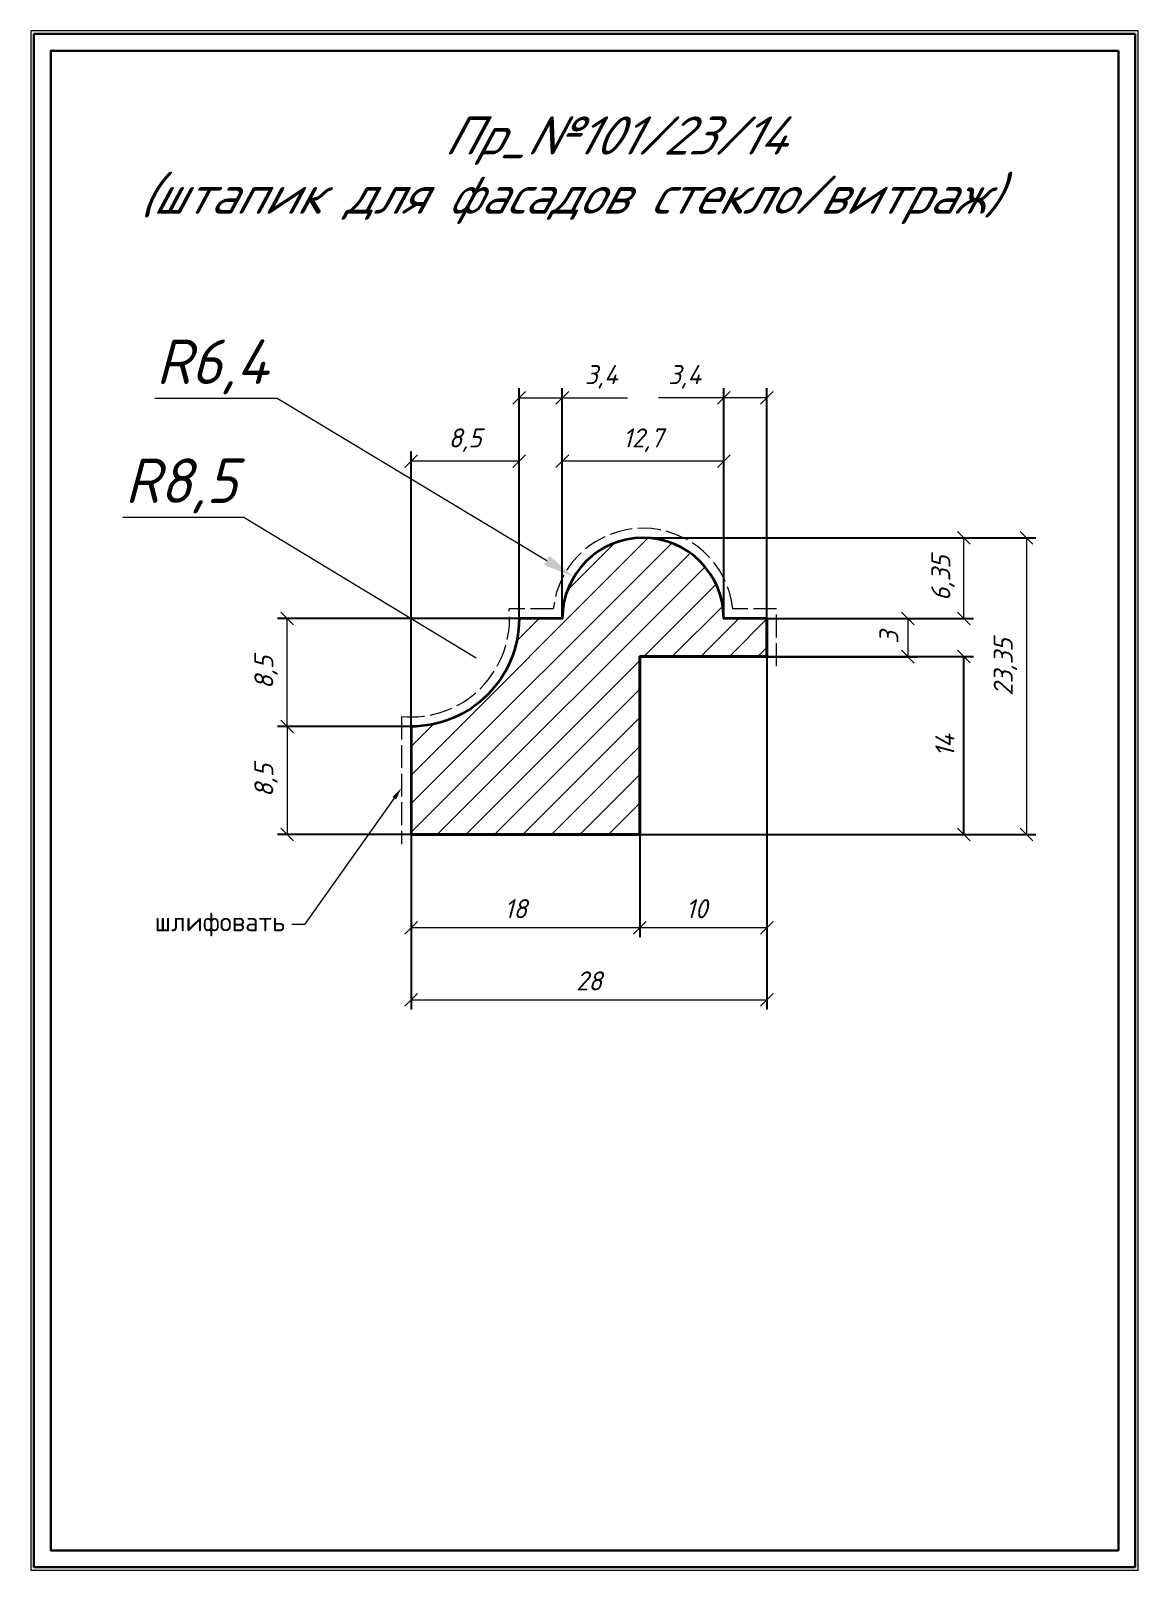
# Model space of a CAD drawing. Header units: millimetres. Extents: x 0 to 87, y 0 to 121.
import ezdxf
from ezdxf import colors
from ezdxf.entities.mleader import LeaderData, LeaderLine
from ezdxf.math import Vec2, Vec3

# ---------------------------------------------------------------- set-up
doc = ezdxf.new("R2010")
doc.units = ezdxf.units.MM
doc.linetypes.add('ACAD_ISO02W100', pattern=[15, 12, -3])
for name, color, linetype, lineweight in [('Пр_№101', 1, 'Continuous', 35), ('служебный слой ЛИНИИ ПУНКТИРНЫЕ', 7, 'ACAD_ISO02W100', 13), ('служебный слой НАДПИСИ', 7, 'Continuous', 13), ('служебный слой РАЗМЕРЫ', 7, 'Continuous', 9), ('служебный слой ШТАМП', 7, 'Continuous', 30), ('служебный слой ШТРИХОВКА', 7, 'Continuous', 5)]:
    doc.layers.add(name, color=color, linetype=linetype, lineweight=lineweight)
doc.styles.add('ЕСКД', font='GOST Common Italic.ttf')
doc.styles.add('ЕСКД профили текст', font='isocpeur.ttf')
doc.dimstyles.new('ЕСКД', dxfattribs={"dimtxt": 3.5, "dimasz": 2.5, "dimexe": 0.75, "dimexo": 0, "dimgap": 0.75, "dimtad": 1, "dimtxsty": 'ЕСКД', "dimblk": 'OBLIQUE', "dimcen": 2.5, "dimclrd": 256, "dimclre": 256, "dimclrt": 256, "dimadec": 0, "dimazin": 0, "dimtfac": 1, "dimtmove": 0, "dimatfit": 3, "dimfxl": 1, "dimlwd": -1, "dimarcsym": 0})
doc.dimstyles.new('ЕСКД$4', dxfattribs={"dimtxt": 3.5, "dimasz": 2.5, "dimexe": 0.25, "dimexo": 0, "dimgap": 0.35, "dimtad": 1, "dimtoh": 1, "dimdec": 1, "dimzin": 9, "dimtxsty": 'ЕСКД', "dimblk1": 'OBLIQUE', "dimsah": 1, "dimcen": 0, "dimse1": 1, "dimclrd": 256, "dimclre": 256, "dimclrt": 256, "dimadec": 1, "dimazin": 0, "dimtfac": 1, "dimtdec": 1, "dimtofl": 0, "dimtmove": 0, "dimatfit": 3, "dimldrblk": 'DOTSMALL', "dimfxl": 1, "dimlwd": -1, "dimlwe": -1, "dimarcsym": 2})

# ---------------------------------------------------------------- blocks, each defined once
blk = doc.blocks.new('_OBLIQUE')
at = {"color": 0, "linetype": 'ByBlock'}
blk.add_line((-0.5, -0.5), (0.5, 0.5), dxfattribs=at)
blk = doc.blocks.new('*D31')
at = {"layer": 'Defpoints', "color": 0, "transparency": 16777216}
for p in [(20.16, 74.89), (38.42, 74.89), (29.92, 66.39)]:
    blk.add_point(p, dxfattribs=at)
at = {"layer": 'служебный слой РАЗМЕРЫ', "lineweight": -2, "transparency": 16777216}
for p, q in [((38.42, 74.89), (19.41, 74.89)), ((29.92, 66.39), (19.41, 66.39))]:
    blk.add_line(p, q, dxfattribs=at)
at = {"layer": 'служебный слой РАЗМЕРЫ', "transparency": 16777216}
blk.add_line((20.16, 66.39), (20.16, 74.89), dxfattribs=at)
for p, rotation in [((20.16, 74.89), 90), ((20.16, 66.39), 270)]:
    blk.add_blockref('_OBLIQUE', p, dxfattribs=dict(at, rotation=rotation))
at = {"layer": 'служебный слой РАЗМЕРЫ', "transparency": 16777216, "insert": (18.51, 70.64), "char_height": 1.5, "attachment_point": 5, "rotation": 90, "style": 'ЕСКД'}
blk.add_mtext('8,5', dxfattribs=at)
blk = doc.blocks.new('*D32')
at = {"layer": 'Defpoints', "color": 0, "transparency": 16777216}
for p in [(48.17, 81.24), (47.92, 57.89), (78.33, 57.89)]:
    blk.add_point(p, dxfattribs=at)
at = {"layer": 'служебный слой РАЗМЕРЫ', "lineweight": -2, "transparency": 16777216}
for p, q in [((48.17, 81.24), (79.08, 81.24)), ((47.92, 57.89), (79.08, 57.89))]:
    blk.add_line(p, q, dxfattribs=at)
at = {"layer": 'служебный слой РАЗМЕРЫ', "transparency": 16777216}
blk.add_line((78.33, 81.24), (78.33, 57.89), dxfattribs=at)
for p, rotation in [((78.33, 81.24), 90), ((78.33, 57.89), 270)]:
    blk.add_blockref('_OBLIQUE', p, dxfattribs=dict(at, rotation=rotation))
at = {"layer": 'служебный слой РАЗМЕРЫ', "transparency": 16777216, "insert": (76.68, 71.06), "char_height": 1.5, "attachment_point": 5, "rotation": 90, "style": 'ЕСКД'}
blk.add_mtext('23,35', dxfattribs=at)
blk = doc.blocks.new('*D33')
at = {"layer": 'Defpoints', "color": 0, "transparency": 16777216}
for p in [(29.92, 57.89), (47.92, 57.89), (29.92, 50.55)]:
    blk.add_point(p, dxfattribs=at)
at = {"layer": 'служебный слой РАЗМЕРЫ', "lineweight": -2, "transparency": 16777216}
for p, q in [((29.92, 57.89), (29.92, 49.8)), ((47.92, 57.89), (47.92, 49.8))]:
    blk.add_line(p, q, dxfattribs=at)
at = {"layer": 'служебный слой РАЗМЕРЫ', "transparency": 16777216}
blk.add_line((47.92, 50.55), (29.92, 50.55), dxfattribs=at)
at = {"layer": 'служебный слой РАЗМЕРЫ', "transparency": 16777216, "rotation": 180}
blk.add_blockref('_OBLIQUE', (29.92, 50.55), dxfattribs=at)
at = {"layer": 'служебный слой РАЗМЕРЫ', "transparency": 16777216}
blk.add_blockref('_OBLIQUE', (47.92, 50.55), dxfattribs=at)
at = {"layer": 'служебный слой РАЗМЕРЫ', "transparency": 16777216, "insert": (38.15, 52.05), "char_height": 1.5, "attachment_point": 5, "style": 'ЕСКД'}
blk.add_mtext('18', dxfattribs=at)
blk = doc.blocks.new('*D19')
at = {"layer": 'Defpoints', "color": 0, "transparency": 16777216}
for p in [(57.92, 71.88), (47.92, 57.89), (47.92, 50.55)]:
    blk.add_point(p, dxfattribs=at)
at = {"layer": 'служебный слой РАЗМЕРЫ', "lineweight": -2, "transparency": 16777216}
for p, q in [((57.92, 71.88), (57.92, 49.8)), ((47.92, 57.89), (47.92, 49.8))]:
    blk.add_line(p, q, dxfattribs=at)
at = {"layer": 'служебный слой РАЗМЕРЫ', "transparency": 16777216}
blk.add_line((57.92, 50.55), (47.92, 50.55), dxfattribs=at)
at = {"layer": 'служебный слой РАЗМЕРЫ', "transparency": 16777216, "rotation": 180}
blk.add_blockref('_OBLIQUE', (47.92, 50.55), dxfattribs=at)
at = {"layer": 'служебный слой РАЗМЕРЫ', "transparency": 16777216}
blk.add_blockref('_OBLIQUE', (57.92, 50.55), dxfattribs=at)
at = {"layer": 'служебный слой РАЗМЕРЫ', "transparency": 16777216, "insert": (52.38, 52.05), "char_height": 1.5, "attachment_point": 5, "style": 'ЕСКД'}
blk.add_mtext('10', dxfattribs=at)
blk = doc.blocks.new('*D20')
at = {"layer": 'Defpoints', "color": 0, "transparency": 16777216}
for p in [(29.92, 87.27), (38.42, 74.89), (29.92, 66.39)]:
    blk.add_point(p, dxfattribs=at)
at = {"layer": 'служебный слой РАЗМЕРЫ', "lineweight": -2, "transparency": 16777216}
for p, q in [((29.92, 66.39), (29.92, 88.02)), ((38.42, 74.89), (38.42, 88.02))]:
    blk.add_line(p, q, dxfattribs=at)
at = {"layer": 'служебный слой РАЗМЕРЫ', "transparency": 16777216}
blk.add_line((38.42, 87.27), (29.92, 87.27), dxfattribs=at)
at = {"layer": 'служебный слой РАЗМЕРЫ', "transparency": 16777216, "rotation": 180}
blk.add_blockref('_OBLIQUE', (29.92, 87.27), dxfattribs=at)
at = {"layer": 'служебный слой РАЗМЕРЫ', "transparency": 16777216}
blk.add_blockref('_OBLIQUE', (38.42, 87.27), dxfattribs=at)
at = {"layer": 'служебный слой РАЗМЕРЫ', "transparency": 16777216, "insert": (34.17, 88.92), "char_height": 1.5, "attachment_point": 5, "style": 'ЕСКД'}
blk.add_mtext('8,5', dxfattribs=at)
blk = doc.blocks.new('*D21')
at = {"layer": 'Defpoints', "color": 0, "transparency": 16777216}
for p in [(41.82, 87.27), (41.82, 74.89), (54.52, 74.89)]:
    blk.add_point(p, dxfattribs=at)
at = {"layer": 'служебный слой РАЗМЕРЫ', "lineweight": -2, "transparency": 16777216}
for p, q in [((41.82, 74.89), (41.82, 88.02)), ((54.52, 74.89), (54.52, 88.02))]:
    blk.add_line(p, q, dxfattribs=at)
at = {"layer": 'служебный слой РАЗМЕРЫ', "transparency": 16777216}
blk.add_line((54.52, 87.27), (41.82, 87.27), dxfattribs=at)
at = {"layer": 'служебный слой РАЗМЕРЫ', "transparency": 16777216, "rotation": 180}
blk.add_blockref('_OBLIQUE', (41.82, 87.27), dxfattribs=at)
at = {"layer": 'служебный слой РАЗМЕРЫ', "transparency": 16777216}
blk.add_blockref('_OBLIQUE', (54.52, 87.27), dxfattribs=at)
at = {"layer": 'служебный слой РАЗМЕРЫ', "transparency": 16777216, "insert": (48.17, 88.92), "char_height": 1.5, "attachment_point": 5, "style": 'ЕСКД'}
blk.add_mtext('12,7', dxfattribs=at)
blk = doc.blocks.new('*D22')
at = {"layer": 'Defpoints', "color": 0, "transparency": 16777216}
for p in [(57.92, 71.88), (29.92, 57.89), (57.92, 44.87)]:
    blk.add_point(p, dxfattribs=at)
at = {"layer": 'служебный слой РАЗМЕРЫ', "lineweight": -2, "transparency": 16777216}
for p, q in [((57.92, 71.88), (57.92, 44.12)), ((29.92, 57.89), (29.92, 44.12))]:
    blk.add_line(p, q, dxfattribs=at)
at = {"layer": 'служебный слой РАЗМЕРЫ', "transparency": 16777216}
blk.add_line((29.92, 44.87), (57.92, 44.87), dxfattribs=at)
at = {"layer": 'служебный слой РАЗМЕРЫ', "transparency": 16777216, "rotation": 180}
blk.add_blockref('_OBLIQUE', (29.92, 44.87), dxfattribs=at)
at = {"layer": 'служебный слой РАЗМЕРЫ', "transparency": 16777216}
blk.add_blockref('_OBLIQUE', (57.92, 44.87), dxfattribs=at)
at = {"layer": 'служебный слой РАЗМЕРЫ', "transparency": 16777216, "insert": (43.92, 46.37), "char_height": 1.5, "attachment_point": 5, "style": 'ЕСКД'}
blk.add_mtext('28', dxfattribs=at)
blk = doc.blocks.new('*D23')
at = {"layer": 'Defpoints', "color": 0, "transparency": 16777216}
for p in [(57.92, 74.89), (57.92, 71.88), (69.01, 71.88)]:
    blk.add_point(p, dxfattribs=at)
at = {"layer": 'служебный слой РАЗМЕРЫ', "lineweight": -2, "transparency": 16777216}
for p, q in [((57.92, 74.89), (69.76, 74.89)), ((57.92, 71.88), (69.76, 71.88))]:
    blk.add_line(p, q, dxfattribs=at)
at = {"layer": 'служебный слой РАЗМЕРЫ', "transparency": 16777216}
blk.add_line((69.01, 74.89), (69.01, 71.88), dxfattribs=at)
for p, rotation in [((69.01, 74.89), 90), ((69.01, 71.88), 270)]:
    blk.add_blockref('_OBLIQUE', p, dxfattribs=dict(at, rotation=rotation))
at = {"layer": 'служебный слой РАЗМЕРЫ', "transparency": 16777216, "insert": (67.51, 73.39), "char_height": 1.5, "attachment_point": 5, "rotation": 90, "style": 'ЕСКД'}
blk.add_mtext('3', dxfattribs=at)
blk = doc.blocks.new('*D24')
at = {"layer": 'Defpoints', "color": 0, "transparency": 16777216}
for p in [(29.92, 66.39), (20.16, 57.89), (29.92, 57.89)]:
    blk.add_point(p, dxfattribs=at)
at = {"layer": 'служебный слой РАЗМЕРЫ', "lineweight": -2, "transparency": 16777216}
for p, q in [((29.92, 66.39), (19.41, 66.39)), ((29.92, 57.89), (19.41, 57.89))]:
    blk.add_line(p, q, dxfattribs=at)
at = {"layer": 'служебный слой РАЗМЕРЫ', "transparency": 16777216}
blk.add_line((20.16, 66.39), (20.16, 57.89), dxfattribs=at)
for p, rotation in [((20.16, 66.39), 90), ((20.16, 57.89), 270)]:
    blk.add_blockref('_OBLIQUE', p, dxfattribs=dict(at, rotation=rotation))
at = {"layer": 'служебный слой РАЗМЕРЫ', "transparency": 16777216, "insert": (18.51, 62.14), "char_height": 1.5, "attachment_point": 5, "rotation": 90, "style": 'ЕСКД'}
blk.add_mtext('8,5', dxfattribs=at)
blk = doc.blocks.new('*D26')
at = {"layer": 'Defpoints', "color": 0, "transparency": 16777216}
for p in [(48.17, 81.24), (73.42, 81.24), (57.92, 74.89)]:
    blk.add_point(p, dxfattribs=at)
at = {"layer": 'служебный слой РАЗМЕРЫ', "lineweight": -2, "transparency": 16777216}
for p, q in [((48.17, 81.24), (74.17, 81.24)), ((57.92, 74.89), (74.17, 74.89))]:
    blk.add_line(p, q, dxfattribs=at)
at = {"layer": 'служебный слой РАЗМЕРЫ', "transparency": 16777216}
blk.add_line((73.42, 74.89), (73.42, 81.24), dxfattribs=at)
for p, rotation in [((73.42, 81.24), 90), ((73.42, 74.89), 270)]:
    blk.add_blockref('_OBLIQUE', p, dxfattribs=dict(at, rotation=rotation))
at = {"layer": 'служебный слой РАЗМЕРЫ', "transparency": 16777216, "insert": (71.77, 78.06), "char_height": 1.5, "attachment_point": 5, "rotation": 90, "style": 'ЕСКД'}
blk.add_mtext('6,35', dxfattribs=at)
blk = doc.blocks.new('*D27')
at = {"layer": 'Defpoints', "color": 0, "transparency": 16777216}
for p in [(22.65, 79.29), (29.92, 74.89)]:
    blk.add_point(p, dxfattribs=at)
at = {"layer": 'служебный слой РАЗМЕРЫ', "transparency": 16777216}
for p, q in [((7.24, 82.87), (16.75, 82.87)), ((16.75, 82.87), (35.05, 71.78))]:
    blk.add_line(p, q, dxfattribs=at)
at = {"layer": 'служебный слой РАЗМЕРЫ', "transparency": 16777216, "insert": (11.82, 85.32), "char_height": 3.5, "attachment_point": 5, "style": 'ЕСКД'}
blk.add_mtext('R8,5', dxfattribs=at)
blk = doc.blocks.new('_DotSmall')
at = {"color": 0, "linetype": 'ByBlock', "lineweight": -3, "const_width": 0.5}
blk.add_lwpolyline([(-0.0625, 0, 1), (0.0625, 0, 1)], format="xyb", close=True, dxfattribs=at)
blk = doc.blocks.new('*D28')
at = {"layer": 'Defpoints', "color": 0, "transparency": 16777216}
for p in [(42.73, 78.16), (48.17, 74.89)]:
    blk.add_point(p, dxfattribs=at)
at = {"layer": 'служебный слой РАЗМЕРЫ', "transparency": 16777216}
for p, q in [((9.75, 92.23), (19.38, 92.23)), ((19.38, 92.23), (40.59, 79.45))]:
    blk.add_line(p, q, dxfattribs=at)
blk.add_solid([(40.8, 79.81), (40.37, 79.1), (42.73, 78.16)], dxfattribs=at)
at = {"layer": 'служебный слой РАЗМЕРЫ', "transparency": 16777216, "insert": (14.27, 94.68), "char_height": 3.5, "attachment_point": 5, "style": 'ЕСКД'}
blk.add_mtext('R6,4', dxfattribs=at)
blk = doc.blocks.new('*D29')
at = {"layer": 'Defpoints', "color": 0, "transparency": 16777216}
for p in [(54.52, 92.25), (54.52, 74.89), (57.92, 74.89)]:
    blk.add_point(p, dxfattribs=at)
at = {"layer": 'служебный слой РАЗМЕРЫ', "transparency": 16777216}
for p, q in [((54.52, 92.25), (49.38, 92.25)), ((57.92, 92.25), (54.52, 92.25))]:
    blk.add_line(p, q, dxfattribs=at)
at = {"layer": 'служебный слой РАЗМЕРЫ', "lineweight": -2, "transparency": 16777216}
for p, q in [((54.52, 74.89), (54.52, 93)), ((57.92, 74.89), (57.92, 93))]:
    blk.add_line(p, q, dxfattribs=at)
at = {"layer": 'служебный слой РАЗМЕРЫ', "transparency": 16777216, "rotation": 180}
blk.add_blockref('_OBLIQUE', (54.52, 92.25), dxfattribs=at)
at = {"layer": 'служебный слой РАЗМЕРЫ', "transparency": 16777216}
blk.add_blockref('_OBLIQUE', (57.92, 92.25), dxfattribs=at)
at = {"layer": 'служебный слой РАЗМЕРЫ', "transparency": 16777216, "insert": (51.45, 93.9), "char_height": 1.5, "attachment_point": 5, "style": 'ЕСКД'}
blk.add_mtext('3,4', dxfattribs=at)
blk = doc.blocks.new('*D30')
at = {"layer": 'Defpoints', "color": 0, "transparency": 16777216}
for p in [(41.82, 92.25), (38.42, 74.89), (41.82, 74.89)]:
    blk.add_point(p, dxfattribs=at)
at = {"layer": 'служебный слой РАЗМЕРЫ', "lineweight": -2, "transparency": 16777216}
for p, q in [((38.42, 74.89), (38.42, 93)), ((41.82, 74.89), (41.82, 93))]:
    blk.add_line(p, q, dxfattribs=at)
at = {"layer": 'служебный слой РАЗМЕРЫ', "transparency": 16777216}
for p, q in [((38.42, 92.25), (41.82, 92.25)), ((41.82, 92.25), (46.96, 92.25))]:
    blk.add_line(p, q, dxfattribs=at)
at = {"layer": 'служебный слой РАЗМЕРЫ', "transparency": 16777216, "rotation": 180}
blk.add_blockref('_OBLIQUE', (38.42, 92.25), dxfattribs=at)
at = {"layer": 'служебный слой РАЗМЕРЫ', "transparency": 16777216}
blk.add_blockref('_OBLIQUE', (41.82, 92.25), dxfattribs=at)
at = {"layer": 'служебный слой РАЗМЕРЫ', "transparency": 16777216, "insert": (44.89, 93.9), "char_height": 1.5, "attachment_point": 5, "style": 'ЕСКД'}
blk.add_mtext('3,4', dxfattribs=at)

msp = doc.modelspace()

# ---------------------------------------------------------------- hatches: boundary and pattern name
at = {"layer": 'служебный слой ШТРИХОВКА'}
h = msp.add_hatch(dxfattribs=at)
h.set_pattern_fill('ANSI31', color=256, scale=0.5, style=0)
h.set_pattern_definition([(45, (369.2848, 251.5063), (-1.122532, 1.122532), [])])
edge = h.paths.add_edge_path()
edge.add_line((47.92, 71.887), (57.92, 71.887))
edge.add_line((57.92, 71.887), (57.92, 74.887))
edge.add_line((57.92, 74.887), (54.52, 74.887))
edge.add_arc((48.17, 74.887), 6.35, 0, 180)
edge.add_line((41.82, 74.887), (38.42, 74.887))
edge.add_arc((29.92, 74.887), 8.5, -90, 0, ccw=False)
edge.add_line((29.92, 66.387), (29.92, 57.887))
edge.add_line((29.92, 57.887), (47.92, 57.887))
edge.add_line((47.92, 57.887), (47.92, 71.887))

# ---------------------------------------------------------------- linework, layer by layer
at = {"layer": 'Пр_№101'}
msp.add_lwpolyline([(47.92, 71.887), (57.92, 71.887), (57.92, 74.887), (54.52, 74.887, 1), (41.82, 74.887), (38.42, 74.887, -0.4142136), (29.92, 66.387), (29.92, 57.887), (47.92, 57.887)], format="xyb", close=True, dxfattribs=at)
at = {"layer": 'Пр_№101', "ltscale": 10}
msp.add_lwpolyline([(57.92, 74.887), (57.92, 71.887), (47.92, 71.887), (47.92, 57.887), (29.92, 57.887)], dxfattribs=at)
at = {"layer": 'служебный слой ЛИНИИ ПУНКТИРНЫЕ', "ltscale": 0.15}
msp.add_lwpolyline([(58.67, 71.137), (58.67, 75.637), (55.23, 75.637, 0.8993982), (41.109, 75.637), (37.633, 75.637, -0.4722009), (29.17, 67.174), (29.17, 57.137)], format="xyb", dxfattribs=at)
at = {"layer": 'служебный слой ШТАМП', "lineweight": 5, "ltscale": 100}
msp.add_lwpolyline([(87.129, 121.128), (0, 121.128), (0, 0), (87.129, 0)], close=True, dxfattribs=at)
at = {"layer": 'служебный слой ШТАМП', "ltscale": 100}
for points in [[(86.879, 120.878), (0.25, 120.878), (0.25, 0.25), (86.879, 0.25)], [(85.565, 119.564), (1.564, 119.564), (1.564, 1.564), (85.565, 1.564)]]:
    msp.add_lwpolyline(points, close=True, dxfattribs=at)

# ---------------------------------------------------------------- texts
at = {"layer": 'служебный слой НАДПИСИ', "style": 'ЕСКД', "oblique": 15}
for s, p in [('Пр_№101/23/14', (32.498, 111.388)), ('(штапик для фасадов стекло/витраж)', (8.518, 106.73))]:
    msp.add_text(s, height=3, dxfattribs=at).set_placement(p)

# ---------------------------------------------------------------- dimensions: what is measured, and where the dimension line sits
at = {"layer": 'служебный слой РАЗМЕРЫ'}
for center, mpoint, picture, middle in [((48.17, 74.887), (42.73, 78.164), '*D28', (14.274, 92.228)), ((29.92, 74.887), (22.651, 79.294), '*D27', (11.819, 82.87))]:
    dim = msp.add_radius_dim(center=center, mpoint=mpoint, dimstyle='ЕСКД$4', override={"dimsah": 1}, dxfattribs=at)
    dim.commit()
    dim.dimension.update_dxf_attribs({"geometry": picture, "text_midpoint": middle, "dimtype": 164})
for base, p1, p2, picture, middle in [((41.82, 92.245), (38.42, 74.887), (41.82, 74.887), '*D30', (44.888, 93.895)), ((54.52, 92.245), (57.92, 74.887), (54.52, 74.887), '*D29', (51.451, 93.895)), ((29.92, 87.269), (38.42, 74.887), (29.92, 66.387), '*D20', (34.17, 88.919)), ((41.82, 87.269), (54.52, 74.887), (41.82, 74.887), '*D21', (48.17, 88.919))]:
    dim = msp.add_linear_dim(base=base, p1=p1, p2=p2, dimstyle='ЕСКД', override={"dimtxt": 1.5, "dimasz": 1}, dxfattribs=at)
    dim.commit()
    dim.dimension.update_dxf_attribs({"geometry": picture, "text_midpoint": middle})
dim = msp.add_linear_dim(base=(78.334, 57.887), p1=(48.17, 81.237), p2=(47.92, 57.887), angle=90, dimstyle='ЕСКД', override={"dimtxt": 1.5, "dimasz": 1}, dxfattribs=at)
dim.commit()
dim.dimension.update_dxf_attribs({"geometry": '*D32', "text_midpoint": (78.334, 71.064), "dimtype": 160})
for base, p1, p2, picture, middle in [((73.416, 81.237), (57.92, 74.887), (48.17, 81.237), '*D26', (71.766, 78.062)), ((20.161, 74.887), (29.92, 66.387), (38.42, 74.887), '*D31', (18.511, 70.637)), ((69.011, 71.884), (57.92, 74.887), (57.92, 71.884), '*D23', (67.511, 73.386)), ((20.161, 57.887), (29.92, 66.387), (29.92, 57.887), '*D24', (18.511, 62.137))]:
    dim = msp.add_linear_dim(base=base, p1=p1, p2=p2, angle=90, dimstyle='ЕСКД', override={"dimtxt": 1.5, "dimasz": 1}, dxfattribs=at)
    dim.commit()
    dim.dimension.update_dxf_attribs({"geometry": picture, "text_midpoint": middle})
for base, p1, p2, picture, middle in [((57.92, 44.873), (29.92, 57.887), (57.92, 71.884), '*D22', (43.92, 44.873)), ((47.92, 50.552), (57.92, 71.884), (47.92, 57.887), '*D19', (52.384, 50.552)), ((29.92, 50.552), (47.92, 57.887), (29.92, 57.887), '*D33', (38.146, 50.552))]:
    dim = msp.add_linear_dim(base=base, p1=p1, p2=p2, dimstyle='ЕСКД', override={"dimtxt": 1.5, "dimasz": 1}, dxfattribs=at)
    dim.commit()
    dim.dimension.update_dxf_attribs({"geometry": picture, "text_midpoint": middle, "dimtype": 160})
msp.add_linear_dim(base=(73.416, 71.884), p1=(47.92, 57.887), p2=(57.92, 71.884), angle=90, dimstyle='ЕСКД', override={"dimtxt": 1.5, "dimasz": 1}, dxfattribs=at).render()

# ---------------------------------------------------------------- leaders
ml = msp.add_multileader_mtext('Standard', dxfattribs=at)
ml.set_content('\\A1;шлифовать', color=256, style='ЕСКД профили текст')
ml.set_leader_properties(color=256, linetype='ByLayer', lineweight=-1)
ml.build(insert=Vec2(0, 0))
ml.multileader.update_dxf_attribs({"dogleg_length": 1, "arrow_head_size": 1})
ctx = ml.context
ctx.base_point, ctx.char_height, ctx.arrow_head_size, ctx.landing_gap_size, ctx.plane_origin = Vec3(9.326, 50.8), 1.5, 1, 0.5, Vec3(29.299, 60.958)
ctx.text_align_type = 2
notes = []
notes.append((ctx, [(0, (1, 1, 0), (21.526, 50.8), (-1, 0), 1, [(0, [(29.17, 61.551)], 0, [])])]))
ctx.mtext.insert, ctx.mtext.alignment, ctx.mtext.flow_direction = Vec3(20.026, 51.775), 3, 5
for ctx, leaders in notes:
    for number, flags, end, landing, length, lines in leaders:
        leader = LeaderData()
        leader.index, (leader.has_last_leader_line, leader.has_dogleg_vector, leader.attachment_direction) = number, flags
        leader.last_leader_point, leader.dogleg_vector, leader.dogleg_length = Vec3(end), Vec3(landing), length
        for number, points, colour, breaks in lines:
            line = LeaderLine()
            line.index, line.vertices, line.color, line.breaks = number, Vec3.list(points), colors.encode_raw_color(colour), breaks
            leader.lines.append(line)
        ctx.leaders.append(leader)

doc.saveas('drawing.dxf')
